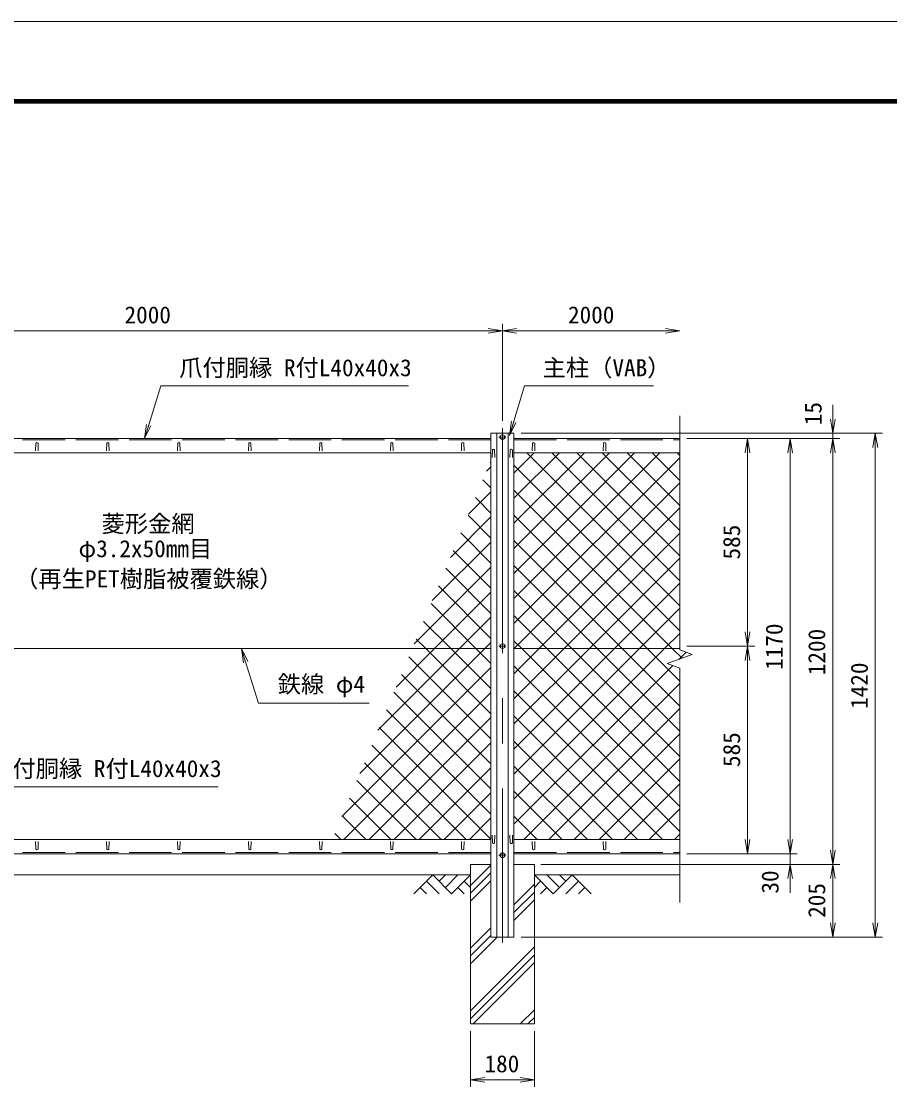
# Model space of a CAD drawing. Units: millimetres, scale not verified. Extents: x -4200 to 4200, y -2970 to 2970.
# Drawn here: x -2736 to -289, y -49 to 2970 of the extents above; entities that cross this region are included whole.
import ezdxf
from ezdxf.enums import TextEntityAlignment as Align

# ---------------------------------------------------------------- set-up
doc = ezdxf.new("R2010")
doc.units = ezdxf.units.MM
doc.header["$LTSCALE"] = 20
doc.linetypes.add('DASHED', pattern=[7.5, 6, -1.5])
doc.linetypes.add('USER1', pattern=[50.8, 31.75, -6.35, 6.35, -6.35])
for name, color, linetype, lineweight in [('0-0_D-STR1', 1, 'Continuous', 18), ('0-1_D-BMK', 2, 'USER1', 13), ('0-2_D-STR-DIM', 7, 'Continuous', 9), ('0-3_D-STR3', 3, 'Continuous', 13), ('0-4_D-BGD', 7, 'Continuous', 9), ('0-5_D-STR4', 7, 'Continuous', 9), ('0-6_D-DCR-HCH', 7, 'Continuous', 9), ('0-7_0', 7, 'Continuous', 9), ('0-9_D-STR2', 7, 'Continuous', 9), ('0-A_D-STR-TXT', 7, 'Continuous', 9), ('0-B_D-TTL', 7, 'Continuous', 9)]:
    doc.layers.add(name, color=color, linetype=linetype, lineweight=lineweight)
doc.styles.add('ＭＳ ゴシック', font='')
doc.styles.get('ＭＳ ゴシック').set_extended_font_data('MS Gothic')

# ---------------------------------------------------------------- blocks, each defined once
blk = doc.blocks.new('_Open')
at = {"layer": '0-7_0'}
blk.add_line((-20, 3.33), (0, 0), dxfattribs=at)
blk.add_lwpolyline([(-20, -3.33), (0, 0), (-20, 0)], dxfattribs=at)

msp = doc.modelspace()

# ---------------------------------------------------------------- linework, layer by layer
at = {"layer": '0-0_D-STR1'}
for p, q in [((-1412.47, 1793.92), (-3354.97, 1793.92)), ((-1395.97, 388.92), (-1395.97, 1808.92)), ((-1363.97, 388.92), (-1363.97, 1808.92)), ((-1347.47, 388.92), (-1347.47, 1808.92)), ((-1347.47, 1793.92), (-879.97, 1793.92)), ((-3354.97, 1753.92), (-1412.47, 1753.92)), ((-2694.97, 1780.79), (-2695.72, 1759.29)), ((-2688.97, 1780.79), (-2688.22, 1759.29)), ((-2494.97, 1780.79), (-2495.72, 1759.29)), ((-2488.97, 1780.79), (-2488.22, 1759.29)), ((-2294.97, 1780.79), (-2295.72, 1759.29)), ((-2288.97, 1780.79), (-2288.22, 1759.29)), ((-2094.97, 1780.79), (-2095.72, 1759.29)), ((-2088.97, 1780.79), (-2088.22, 1759.29)), ((-1894.97, 1780.79), (-1895.72, 1759.29)), ((-1888.97, 1780.79), (-1888.22, 1759.29)), ((-1694.97, 1780.79), (-1695.72, 1759.29)), ((-1688.97, 1780.79), (-1688.22, 1759.29)), ((-1494.97, 1780.79), (-1495.72, 1759.29)), ((-1488.97, 1780.79), (-1488.22, 1759.29)), ((-1407.97, 1762.3), (-1408.72, 1740.8)), ((-1401.97, 1762.3), (-1401.22, 1740.8)), ((-1357.97, 1762.3), (-1358.72, 1740.8)), ((-1351.97, 1762.3), (-1351.22, 1740.8)), ((-879.97, 1753.92), (-1347.47, 1753.92)), ((-1294.97, 1780.79), (-1295.72, 1759.29)), ((-1288.97, 1780.79), (-1288.22, 1759.29)), ((-1094.97, 1780.79), (-1095.72, 1759.29)), ((-1088.97, 1780.79), (-1088.22, 1759.29)), ((-1407.97, 654.25), (-1408.72, 675.75)), ((-1401.97, 654.25), (-1401.22, 675.75)), ((-1357.97, 654.25), (-1358.72, 675.75)), ((-1351.97, 654.25), (-1351.22, 675.75)), ((-3354.97, 663.92), (-1412.47, 663.92)), ((-2694.97, 637.05), (-2695.72, 658.55)), ((-2688.97, 637.05), (-2688.22, 658.55)), ((-2494.97, 637.05), (-2495.72, 658.55)), ((-2488.97, 637.05), (-2488.22, 658.55)), ((-2294.97, 637.05), (-2295.72, 658.55)), ((-2288.97, 637.05), (-2288.22, 658.55)), ((-2094.97, 637.05), (-2095.72, 658.55)), ((-2088.97, 637.05), (-2088.22, 658.55)), ((-1894.97, 637.05), (-1895.72, 658.55)), ((-1888.97, 637.05), (-1888.22, 658.55)), ((-1694.97, 637.05), (-1695.72, 658.55)), ((-1688.97, 637.05), (-1688.22, 658.55)), ((-1494.97, 637.05), (-1495.72, 658.55)), ((-1488.97, 637.05), (-1488.22, 658.55)), ((-879.97, 663.92), (-1347.47, 663.92)), ((-1294.97, 637.05), (-1295.72, 658.55)), ((-1288.97, 637.05), (-1288.22, 658.55)), ((-1094.97, 637.05), (-1095.72, 658.55)), ((-1088.97, 637.05), (-1088.22, 658.55)), ((-1412.47, 623.92), (-3354.97, 623.92)), ((-1347.47, 623.92), (-879.97, 623.92)), ((-1412.47, 388.92), (-1347.47, 388.92))]:
    msp.add_line(p, q, dxfattribs=at)
at = {"layer": '0-0_D-STR1', "linetype": 'DASHED'}
for p, q in [((-1412.47, 1790.92), (-3354.97, 1790.92)), ((-1347.47, 1790.92), (-879.97, 1790.92)), ((-1412.47, 626.92), (-3354.97, 626.92)), ((-1347.47, 626.92), (-879.97, 626.92))]:
    msp.add_line(p, q, dxfattribs=at)
at = {"layer": '0-0_D-STR1'}
msp.add_lwpolyline([(-1412.47, 388.92), (-1412.47, 1808.92), (-1347.47, 1808.92)], dxfattribs=at)
for centre, start, end in [((-2691.97, 1779.54), 22.61986, 157.38014), ((-2491.97, 1779.54), 22.61986, 157.38014), ((-2291.97, 1779.54), 22.61986, 157.38014), ((-2091.97, 1779.54), 22.61986, 157.38014), ((-1891.97, 1779.54), 22.61986, 157.38014), ((-1691.97, 1779.54), 22.61986, 157.38014), ((-1491.97, 1779.54), 22.61986, 157.38014), ((-1291.97, 1779.54), 22.61986, 157.38014), ((-1091.97, 1779.54), 22.61986, 157.38014), ((-1404.97, 1761.05), 22.61986, 157.38014), ((-1354.97, 1761.05), 22.61986, 157.38014), ((-2691.97, 638.3), 202.61986, 337.38014), ((-2491.97, 638.3), 202.61986, 337.38014), ((-2291.97, 638.3), 202.61986, 337.38014), ((-2091.97, 638.3), 202.61986, 337.38014), ((-1891.97, 638.3), 202.61986, 337.38014), ((-1691.97, 638.3), 202.61986, 337.38014), ((-1491.97, 638.3), 202.61986, 337.38014), ((-1404.97, 655.5), 202.61986, 337.38014), ((-1354.97, 655.5), 202.61986, 337.38014), ((-1291.97, 638.3), 202.61986, 337.38014), ((-1091.97, 638.3), 202.61986, 337.38014)]:
    msp.add_arc(centre, 3.25, start, end, dxfattribs=at)
at = {"layer": '0-1_D-BMK'}
for p, q in [((-1379.97, 1823.92), (-1379.97, 373.92)), ((-1369.97, 1798.42), (-1389.97, 1798.42)), ((-1369.97, 1208.92), (-1389.97, 1208.92)), ((-1369.97, 619.42), (-1389.97, 619.42))]:
    msp.add_line(p, q, dxfattribs=at)
at = {"layer": '0-2_D-STR-DIM'}
for p, q in [((-1379.97, 1843.92), (-1379.97, 2117.7)), ((-1379.97, 1843.92), (-1379.97, 2117.7)), ((-3339.97, 2097.7), (-1419.97, 2097.7)), ((-1339.97, 2097.7), (-919.97, 2097.7)), ((-448.93, 1848.92), (-448.93, 1888.92)), ((-879.97, 1858.37), (-879.97, 1198.14)), ((-1327.47, 1808.92), (-428.93, 1808.92)), ((-1327.47, 1808.92), (-308.93, 1808.92)), ((-859.97, 1793.92), (-668.93, 1793.92)), ((-859.97, 1793.92), (-548.93, 1793.92)), ((-859.97, 1793.92), (-428.93, 1793.92)), ((-859.97, 1793.92), (-428.93, 1793.92)), ((-448.93, 1793.92), (-448.93, 1808.92)), ((-688.93, 1248.92), (-688.93, 1753.92)), ((-568.93, 1753.92), (-568.93, 663.92)), ((-448.93, 1753.92), (-448.93, 633.92)), ((-448.93, 1753.92), (-448.93, 1713.92)), ((-328.93, 428.92), (-328.93, 1768.92)), ((-859.97, 1208.92), (-668.93, 1208.92)), ((-859.97, 1208.92), (-668.93, 1208.92)), ((-915.21, 1159.67), (-844.74, 1185.32)), ((-844.74, 1185.32), (-879.97, 1198.14)), ((-879.97, 1146.84), (-915.21, 1159.67)), ((-688.93, 663.92), (-688.93, 1168.92)), ((-879.97, 1146.84), (-879.97, 486.61)), ((-568.93, 663.92), (-568.93, 703.92)), ((-859.97, 623.92), (-668.93, 623.92)), ((-859.97, 623.92), (-548.93, 623.92)), ((-859.97, 623.92), (-548.93, 623.92)), ((-568.93, 623.92), (-568.93, 593.92)), ((-1272.2, 593.92), (-428.93, 593.92)), ((-1269.97, 593.92), (-548.93, 593.92)), ((-1269.97, 593.92), (-428.93, 593.92)), ((-568.93, 553.92), (-568.93, 513.92)), ((-448.93, 553.92), (-448.93, 428.92)), ((-1327.47, 388.92), (-428.93, 388.92)), ((-1327.47, 388.92), (-308.93, 388.92)), ((-1469.97, 123.92), (-1469.97, -33.4)), ((-1289.97, 123.92), (-1289.97, -33.4)), ((-1429.97, -13.4), (-1329.97, -13.4))]:
    msp.add_line(p, q, dxfattribs=at)
at = {"layer": '0-3_D-STR3'}
for p, q in [((-1379.97, 1805.92), (-1386.47, 1802.17)), ((-1386.47, 1802.17), (-1386.47, 1794.66)), ((-1386.47, 1794.66), (-1379.97, 1790.91)), ((-1373.47, 1802.17), (-1379.97, 1805.92)), ((-1379.97, 1790.91), (-1373.47, 1794.66)), ((-1373.47, 1794.66), (-1373.47, 1802.17)), ((-1412.47, 1202.17), (-3354.97, 1202.17)), ((-879.97, 1202.17), (-1347.47, 1202.17))]:
    msp.add_line(p, q, dxfattribs=at)
for points in [[(-1373.47, 1212.67), (-1379.97, 1216.42), (-1386.47, 1212.67), (-1386.47, 1205.16), (-1379.97, 1201.41), (-1373.47, 1205.16)], [(-1373.47, 615.66), (-1379.97, 611.91), (-1386.47, 615.66), (-1386.47, 623.17), (-1379.97, 626.92), (-1373.47, 623.17)]]:
    msp.add_lwpolyline(points, close=True, dxfattribs=at)
for centre in [(-1379.97, 1798.42), (-1379.97, 1208.92), (-1379.97, 619.42)]:
    msp.add_circle(centre, 6.25, dxfattribs=at)
at = {"layer": '0-4_D-BGD'}
for p, q in [((-1469.97, 563.92), (-3289.97, 563.92)), ((-1289.97, 563.92), (-879.97, 563.92))]:
    msp.add_line(p, q, dxfattribs=at)
at = {"layer": '0-5_D-STR4'}
for p, q in [((-1469.97, 593.92), (-1469.97, 143.92)), ((-1412.47, 593.92), (-1469.97, 593.92)), ((-1289.97, 593.92), (-1347.47, 593.92)), ((-1289.97, 593.92), (-1289.97, 143.92)), ((-1289.97, 143.92), (-1469.97, 143.92))]:
    msp.add_line(p, q, dxfattribs=at)
at = {"layer": '0-6_D-DCR-HCH'}
for p, q in [((-1469.97, 534.55), (-1412.47, 592.05)), ((-1576.4, 563.92), (-1629.61, 510.71)), ((-1594.14, 546.18), (-1558.5, 510.71)), ((-1576.4, 563.92), (-1523.19, 510.71)), ((-1558.66, 546.18), (-1540.92, 563.92)), ((-1540.92, 528.44), (-1505.45, 563.92)), ((-1523.19, 510.71), (-1469.97, 563.92)), ((-1487.71, 546.18), (-1469.97, 528.52)), ((-1469.97, 512.45), (-1412.47, 569.95)), ((-1469.97, 490.36), (-1412.47, 547.86)), ((-1236.76, 510.71), (-1289.97, 563.92)), ((-1272.24, 546.18), (-1289.97, 528.52)), ((-1219.03, 528.44), (-1254.5, 563.92)), ((-1183.55, 563.92), (-1236.76, 510.71)), ((-1201.2, 546.09), (-1219.03, 563.92)), ((-1165.81, 546.18), (-1201.45, 510.71)), ((-1183.55, 563.92), (-1130.34, 510.71)), ((-1611.87, 528.44), (-1594.05, 510.71)), ((-1505.45, 528.44), (-1487.63, 510.71)), ((-1347.47, 480.27), (-1289.97, 537.77)), ((-1347.47, 458.18), (-1289.97, 515.68)), ((-1254.5, 528.44), (-1272.32, 510.71)), ((-1148.08, 528.44), (-1165.89, 510.71)), ((-1347.47, 436.08), (-1289.97, 493.58)), ((-1469.97, 357.77), (-1412.47, 415.27)), ((-1469.97, 335.68), (-1412.47, 393.18)), ((-1469.97, 313.58), (-1394.64, 388.92)), ((-1469.97, 181), (-1289.97, 361)), ((-1469.97, 158.9), (-1289.97, 338.9)), ((-1462.86, 143.92), (-1289.97, 316.8)), ((-1330.28, 143.92), (-1289.97, 184.22)), ((-1308.18, 143.92), (-1289.97, 162.12))]:
    msp.add_line(p, q, dxfattribs=at)
at = {"layer": '0-9_D-STR2'}
for p, q in [((-1347.47, 1696.74), (-1290.3, 1753.92)), ((-1347.47, 1626.03), (-1219.59, 1753.92)), ((-1347.47, 1555.32), (-1148.88, 1753.92)), ((-1347.47, 1484.61), (-1078.16, 1753.92)), ((-1347.47, 1413.9), (-1007.45, 1753.92)), ((-1347.47, 1343.19), (-936.74, 1753.92)), ((-879.97, 1322.46), (-1311.43, 1753.92)), ((-879.97, 1393.17), (-1240.72, 1753.92)), ((-879.97, 1463.88), (-1170.01, 1753.92)), ((-879.97, 1534.6), (-1099.3, 1753.92)), ((-879.97, 1605.31), (-1028.59, 1753.92)), ((-879.97, 1676.02), (-957.87, 1753.92)), ((-879.97, 1746.73), (-887.16, 1753.92)), ((-1412.47, 1725.67), (-1414.14, 1727.34)), ((-1347.47, 1272.48), (-879.97, 1739.98)), ((-1424.56, 1702.5), (-1412.47, 1714.58)), ((-879.97, 1251.75), (-1347.47, 1719.25)), ((-1412.47, 1654.96), (-1435.03, 1677.52)), ((-1347.07, 1202.17), (-879.97, 1669.26)), ((-1475.6, 1580.74), (-1412.47, 1643.87)), ((-1412.47, 1584.25), (-1455.92, 1627.7)), ((-1526.64, 1458.99), (-1412.47, 1573.16)), ((-1412.47, 1513.54), (-1476.8, 1577.87)), ((-971.81, 1202.17), (-1347.47, 1577.83)), ((-1276.36, 1202.17), (-879.97, 1598.55)), ((-1412.47, 1442.83), (-1497.69, 1528.05)), ((-1205.65, 1202.17), (-879.97, 1527.84)), ((-1577.69, 1337.24), (-1412.47, 1502.45)), ((-1042.52, 1202.17), (-1347.47, 1507.12)), ((-1412.47, 1372.12), (-1518.58, 1478.23)), ((-1134.94, 1202.17), (-879.97, 1457.13)), ((-1628.73, 1215.48), (-1412.47, 1431.74)), ((-1412.47, 1301.41), (-1539.47, 1428.4)), ((-1113.23, 1202.17), (-1347.47, 1436.41)), ((-1571.34, 1202.17), (-1412.47, 1361.03)), ((-1412.47, 1230.7), (-1560.35, 1378.58)), ((-1183.94, 1202.17), (-1347.47, 1365.7)), ((-1064.23, 1202.17), (-879.97, 1386.42)), ((-1454.65, 1202.17), (-1581.24, 1328.76)), ((-993.52, 1202.17), (-879.97, 1315.71)), ((-1525.36, 1202.17), (-1602.13, 1278.93)), ((-1500.63, 1202.17), (-1412.47, 1290.32)), ((-1254.65, 1202.17), (-1347.47, 1294.99)), ((-922.81, 1202.17), (-879.97, 1245)), ((-1596.07, 1202.17), (-1623.02, 1229.11)), ((-1429.91, 1202.17), (-1412.47, 1219.61)), ((-1325.36, 1202.17), (-1347.47, 1224.28)), ((-1781.86, 850.22), (-1429.91, 1202.17)), ((-1730.82, 971.98), (-1500.63, 1202.17)), ((-1679.77, 1093.73), (-1571.34, 1202.17)), ((-1412.47, 947.86), (-1643.9, 1179.29)), ((-1412.47, 1018.57), (-1596.07, 1202.17)), ((-1412.47, 1089.28), (-1525.36, 1202.17)), ((-1412.47, 1159.99), (-1454.65, 1202.17)), ((-1347.47, 1201.76), (-1347.07, 1202.17)), ((-1347.47, 1131.05), (-1276.36, 1202.17)), ((-1347.47, 1060.34), (-1205.65, 1202.17)), ((-1347.47, 989.63), (-1134.94, 1202.17)), ((-1347.47, 918.92), (-1064.23, 1202.17)), ((-1347.47, 848.21), (-993.52, 1202.17)), ((-1347.47, 777.5), (-922.81, 1202.17)), ((-879.97, 756.78), (-1325.36, 1202.17)), ((-879.97, 827.49), (-1254.65, 1202.17)), ((-879.97, 898.2), (-1183.94, 1202.17)), ((-879.97, 968.91), (-1113.23, 1202.17)), ((-879.97, 1039.62), (-1042.52, 1202.17)), ((-879.97, 1110.33), (-971.81, 1202.17)), ((-882.8, 1171.46), (-862.49, 1191.78)), ((-1832.9, 728.47), (-1412.47, 1148.9)), ((-1347.47, 706.79), (-900.1, 1154.16)), ((-879.97, 686.07), (-1347.47, 1153.57)), ((-1412.47, 877.15), (-1664.79, 1129.46)), ((-1319.64, 663.92), (-879.97, 1103.58)), ((-1826.74, 663.92), (-1412.47, 1078.19)), ((-1412.47, 806.44), (-1685.68, 1079.64)), ((-928.53, 663.92), (-1347.47, 1082.86)), ((-1412.47, 735.72), (-1706.57, 1029.82)), ((-1248.93, 663.92), (-879.97, 1032.87)), ((-1756.03, 663.92), (-1412.47, 1007.48)), ((-999.25, 663.92), (-1347.47, 1012.15)), ((-1412.47, 665.01), (-1727.45, 979.99)), ((-1685.32, 663.92), (-1412.47, 936.76)), ((-1069.96, 663.92), (-1347.47, 941.44)), ((-1178.21, 663.92), (-879.97, 962.16)), ((-1482.09, 663.92), (-1748.34, 930.17)), ((-1552.8, 663.92), (-1769.23, 880.35)), ((-1107.5, 663.92), (-879.97, 891.45)), ((-1614.61, 663.92), (-1412.47, 866.05)), ((-1140.67, 663.92), (-1347.47, 870.72)), ((-1623.51, 663.92), (-1790.12, 830.52)), ((-1036.79, 663.92), (-879.97, 820.74)), ((-1543.9, 663.92), (-1412.47, 795.34)), ((-1211.38, 663.92), (-1347.47, 800.01)), ((-1694.22, 663.92), (-1811, 780.7)), ((-1764.93, 663.92), (-1831.89, 730.88)), ((-1282.09, 663.92), (-1347.47, 729.3)), ((-966.08, 663.92), (-879.97, 750.03)), ((-1473.19, 663.92), (-1412.47, 724.63)), ((-1835.64, 663.92), (-1852.78, 681.06)), ((-895.37, 663.92), (-879.97, 679.31))]:
    msp.add_line(p, q, dxfattribs=at)
msp.add_lwpolyline([(-873.71, 1174.77), (-901.1, 1202.17), (-1347.47, 1648.54)], dxfattribs=at)
at = {"layer": '0-A_D-STR-TXT'}
for points in [[(-1645.07, 1942.79), (-2342.95, 1942.79), (-2388.31, 1795.83)], [(-953.77, 1942.8), (-1317.64, 1942.8), (-1359.33, 1805.13)], [(-1755.92, 1048.54), (-2067.25, 1048.54), (-2115.34, 1200.26)], [(-2180.85, 812.79), (-2878.73, 812.79), (-2924.09, 665.83)]]:
    msp.add_lwpolyline(points, dxfattribs=at)
at = {"layer": '0-B_D-TTL', "color": 2, "lineweight": 18}
msp.add_lwpolyline([(-4200, 2970), (4200, 2970), (4200, -2970), (-4200, -2970)], close=True, dxfattribs=at)
at = {"layer": '0-B_D-TTL'}
for points in [[(-3930, 2750), (3930, 2750), (3930, -2750), (-3930, -2750)], [(-3927.5, 2747.5), (3927.5, 2747.5), (3927.5, -2747.5), (-3927.5, -2747.5)], [(-3925, 2745), (3925, 2745), (3925, -2745), (-3925, -2745)], [(-3922.5, 2742.5), (3922.5, 2742.5), (3922.5, -2742.5), (-3922.5, -2742.5)], [(-3920, 2740), (3920, 2740), (3920, -2740), (-3920, -2740)]]:
    msp.add_lwpolyline(points, close=True, dxfattribs=at)

# ---------------------------------------------------------------- block references
at = {"layer": '0-2_D-STR-DIM', "xscale": 2, "yscale": 2}
for p in [(-1379.97, 2097.7), (-879.97, 2097.7), (-1289.97, -13.4)]:
    msp.add_blockref('_Open', p, dxfattribs=at)
for p, rotation in [((-1379.97, 2097.7), 180), ((-448.93, 1808.92), 270), ((-688.93, 1793.92), 90), ((-568.93, 1793.92), 90), ((-448.93, 1793.92), 90), ((-448.93, 1793.92), 90), ((-328.93, 1808.92), 90), ((-688.93, 1208.92), 270), ((-688.93, 1208.92), 90), ((-688.93, 623.92), 270), ((-568.93, 623.92), 270), ((-568.93, 623.92), 270), ((-448.93, 593.92), 270), ((-568.93, 593.92), 90), ((-448.93, 593.92), 90), ((-448.93, 388.92), 270), ((-328.93, 388.92), 270), ((-1469.97, -13.4), 180)]:
    msp.add_blockref('_Open', p, dxfattribs=dict(at, rotation=rotation))
at = {"layer": '0-A_D-STR-TXT', "xscale": 2, "yscale": 2}
for p, rotation in [((-1359.91, 1803.22), 253.14944), ((-2388.9, 1793.92), 252.84683), ((-2115.95, 1202.17), 107.58773)]:
    msp.add_blockref('_Open', p, dxfattribs=dict(at, rotation=rotation))

# ---------------------------------------------------------------- texts
at = {"layer": '0-2_D-STR-DIM', "style": 'ＭＳ ゴシック'}
for s, p in [('2000', (-2445.22, 2104.45)), ('2000', (-1195.22, 2104.45)), ('180', (-1430.62, -6.65))]:
    msp.add_text(s, height=48.09, dxfattribs=at).set_placement(p, align=Align.BOTTOM_LEFT)
for s, p in [('15', (-465.87, 1831.75)), ('585', (-695.68, 1453.19)), ('1170', (-575.68, 1142.02)), ('1200', (-455.68, 1127.02)), ('1420', (-335.68, 1032.02)), ('585', (-695.68, 868.19)), ('30', (-587.19, 511.5)), ('205', (-455.68, 443.07))]:
    msp.add_text(s, height=48.09, rotation=90, dxfattribs=at).set_placement(p, align=Align.BOTTOM_LEFT)
at = {"layer": '0-A_D-STR-TXT', "style": 'ＭＳ ゴシック'}
for s, p in [('爪付胴縁 R付L40x40x3', (-2291.01, 1955.37)), ('主柱（VAB）', (-1266.72, 1955.38)), ('菱形金網', (-2509.92, 1515.72)), ('φ3.2x50mm目', (-2574.9, 1445.28)), ('（再生PET樹脂被覆鉄線）', (-2753.58, 1360.3)), ('鉄線 φ4', (-2013.53, 1063.41)), ('爪付胴縁 R付L40x40x3', (-2826.79, 825.37))]:
    msp.add_text(s, height=48.09, dxfattribs=at).set_placement(p, align=Align.BOTTOM_LEFT)

doc.saveas('drawing.dxf')
